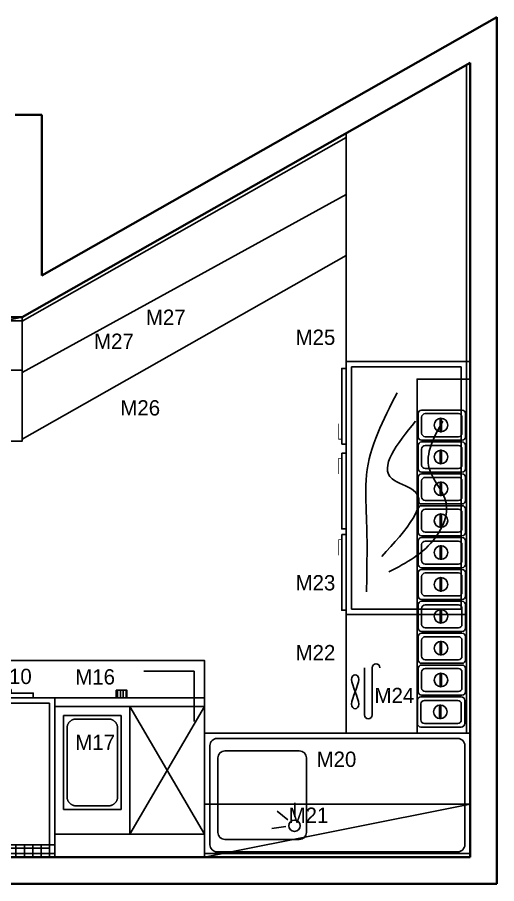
# Model space of a CAD drawing. Header units: millimetres. Extents: x 76080 to 78758, y -23662 to -22243.
# Drawn here: x 77062.2 to 77333, y -23460.6 to -22971.2 of the extents above; entities that cross this region are included whole.
import ezdxf
from ezdxf.enums import TextEntityAlignment as Align

# ---------------------------------------------------------------- set-up
doc = ezdxf.new("R2010")
doc.units = ezdxf.units.MM
doc.linetypes.add('Dashed', pattern=[564.444447, 282.222223, -282.222223])
for name, color, linetype in [('002 Çizgi', 7, 'Continuous'), ('MEVCUT', 1, 'Continuous'), ('S2000-002 Çizgi', 7, 'Continuous')]:
    doc.layers.add(name, color=color, linetype=linetype)
doc.layers.add('d duvar', color=175, linetype='Continuous', lineweight=40)
doc.layers.add('d olcu ic mimari', color=251, linetype='Continuous', lineweight=13)
doc.styles.add('TAKSİM', font='GOTHIC.TTF', dxfattribs={"height": 20})

# ---------------------------------------------------------------- blocks, each defined once
blk = doc.blocks.new('A$C6B106424')
at = {"layer": 'S2000-002 Çizgi'}
h = blk.add_hatch(dxfattribs=at)
h.set_pattern_fill('LINE', color=256, scale=0.5, angle=90, style=0)
h.set_pattern_definition([(90, (-1215.703, -3768.8105), (-1.5875, 1e-16), [])])
h.paths.add_polyline_path([(50.06, 4.26), (43.91, 4.26), (43.91, 0), (50.06, 0)])
for p, q in [((0, 9.26), (42.35, 81.36)), ((0, 81.36), (42.2, 9.26)), ((42.2, 81.36), (42.2, 9.26)), ((0, 9.26), (84.7, 9.26))]:
    blk.add_line(p, q, dxfattribs=at)
for points in [[(0, 4.26), (84.7, 4.26), (84.7, 81.36), (0, 81.36)], [(50.06, 0), (43.91, 0), (43.91, 4.26), (50.06, 4.26)]]:
    blk.add_lwpolyline(points, close=True, dxfattribs=at)
at = {"layer": 'S2000-002 Çizgi', "linetype": 'Dashed'}
blk.add_lwpolyline([(47.2, 67.26), (47.2, 14.26), (79.7, 14.26), (79.7, 67.26)], close=True, dxfattribs=at)
blk.add_lwpolyline([(49.2, 60.26), (49.2, 21.26, 0.414214), (54.2, 16.26), (72.7, 16.26, 0.414214), (77.7, 21.26), (77.7, 60.26, 0.414214), (72.7, 65.26), (54.2, 65.26, 0.414214)], format="xyb", close=True, dxfattribs=at)
blk = doc.blocks.new('A$C6D0302BB')
at = {"layer": 'S2000-002 Çizgi'}
h = blk.add_hatch(dxfattribs=at)
h.set_pattern_fill('ANSI31', color=256, scale=1.5, angle=45, style=0)
h.set_pattern_definition([(90, (-3928.432, -4945.862), (-4.7625, 9e-16), [])])
h.paths.add_polyline_path([(40, 83), (40, 90), (0, 90), (0, 83)])
for points in [[(0, 0), (40, 0), (40, 90), (0, 90)], [(0, 90), (40, 90), (40, 83), (0, 83)]]:
    blk.add_lwpolyline(points, close=True, dxfattribs=at)
blk = doc.blocks.new('A$C047531DD')
at = {"layer": 'S2000-002 Çizgi'}
blk.add_line((0, 2), (210, 2), dxfattribs=at)
for points in [[(66.29, 92.64), (81.23, 92.64), (81.23, 94.6), (66.29, 94.6)], [(117.47, 92.64), (132.41, 92.64), (132.41, 94.6), (117.47, 94.6)], [(170.44, 92.64), (185.38, 92.64), (185.38, 94.6), (170.44, 94.6)], [(0, 90), (0, 0), (210, 0), (210, 90)], [(54.16, 92.64), (93.76, 92.64), (93.76, 90), (54.16, 90)], [(105.33, 92.64), (144.93, 92.64), (144.93, 90), (105.33, 90)], [(158.31, 92.64), (197.91, 92.64), (197.91, 90), (158.31, 90)]]:
    blk.add_lwpolyline(points, close=True, dxfattribs=at)
at = {"layer": 'S2000-002 Çizgi', "linetype": 'Dashed'}
blk.add_lwpolyline([(45, 2), (45, 90)], dxfattribs=at)
at = {"layer": 'S2000-002 Çizgi', "linetype": 'Dashed', "ltscale": 0.1}
blk.add_lwpolyline([(16.44, 86.97), (17.9, 86.8), (19.6, 86.35), (21.46, 85.71), (23.41, 84.97), (25.36, 84.24), (27.22, 83.6), (28.93, 83.14), (30.38, 82.97), (31.53, 83.14), (32.34, 83.6), (32.83, 84.24), (33, 84.97), (32.83, 85.71), (32.34, 86.35), (31.53, 86.8), (30.38, 86.97), (28.93, 86.8), (27.22, 86.35), (25.36, 85.71), (23.41, 84.97), (21.46, 84.24), (19.6, 83.6), (17.9, 83.14), (16.44, 82.97), (15.3, 83.14), (14.48, 83.6), (13.99, 84.24), (13.83, 84.97), (13.99, 85.71), (14.48, 86.35), (15.3, 86.8)], close=True, dxfattribs=at)
at = {"layer": 'S2000-002 Çizgi', "linetype": 'Dashed'}
blk.add_lwpolyline([(48, 5), (207, 5), (207, 87), (48, 87)], close=True, dxfattribs=at)
for points in [[(37, 79.66), (10.33, 79.66, 1), (10.33, 75.32)], [(10.33, 75.32), (37, 75.32, -1), (37, 70.97)]]:
    blk.add_lwpolyline(points, format="xyb", dxfattribs=at)
blk = doc.blocks.new('A$C01E77913')
at = {"layer": 'S2000-002 Çizgi'}
for points in [[(2, 26.8), (15, 26.8, -0.414214), (17, 24.8), (17, 2, -0.414214), (15, 0), (2, 0, -0.414214), (0, 2), (0, 24.8, -0.414214)], [(4, 24.8), (13, 24.8, -0.414214), (15, 22.8), (15, 4, -0.414214), (13, 2), (4, 2, -0.414214), (2, 4), (2, 22.8, -0.414214)]]:
    blk.add_lwpolyline(points, format="xyb", close=True, dxfattribs=at)
blk.add_lwpolyline([(4.71, 14.27), (12.21, 14.27), (12.21, 13.52), (4.71, 13.52)], close=True, dxfattribs=at)
blk.add_circle((8.46, 13.87), 3.82, dxfattribs=at)
blk = doc.blocks.new('A$C76180971')
at = {"layer": '002 Çizgi', "color": 7}
blk.add_line((28, 0.01), (28, 200.01), dxfattribs=at)
at = {"layer": 'S2000-002 Çizgi'}
blk.add_lwpolyline([(30, 200), (30, 0), (0, 0), (0, 200)], close=True, dxfattribs=at)
at = {"layer": '002 Çizgi', "color": 7, "xscale": -1, "rotation": 90}
for p in [(27.4, 182.5), (27.4, 164.5), (27.4, 146.5), (27.4, 128.5), (27.4, 110.5), (27.4, 92.5), (27.4, 74.5), (27.4, 56.5), (27.4, 38.5), (27, 20.5)]:
    blk.add_blockref('A$C01E77913', p, dxfattribs=at)
blk = doc.blocks.new('A$C68B87902')
at = {"layer": '002 Çizgi', "color": 7}
for points in [[(1.87, 163.25), (1.87, 206), (4.43, 206), (4.43, 163.25)], [(4.43, 0), (74.43, 0), (74.43, 210), (4.43, 210)], [(72.43, 0), (74.43, 0), (74.43, 210), (72.43, 210)], [(1.87, 158.13), (1.87, 115.38), (4.43, 115.38), (4.43, 158.13)], [(1.87, 112.15), (1.87, 69.4), (4.43, 69.4), (4.43, 112.15)], [(7.46, 16.44), (7.63, 17.9), (8.08, 19.6), (8.72, 21.46), (9.46, 23.41), (10.19, 25.36), (10.84, 27.22), (11.29, 28.93), (11.46, 30.38), (11.29, 31.53), (10.84, 32.34), (10.19, 32.83), (9.46, 33), (8.72, 32.83), (8.08, 32.34), (7.63, 31.53), (7.46, 30.38), (7.63, 28.93), (8.08, 27.22), (8.72, 25.36), (9.46, 23.41), (10.19, 21.46), (10.84, 19.6), (11.29, 17.9), (11.46, 16.44), (11.29, 15.3), (10.84, 14.48), (10.19, 13.99), (9.46, 13.83), (8.72, 13.99), (8.08, 14.48), (7.63, 15.3)]]:
    blk.add_lwpolyline(points, close=True, dxfattribs=at)
at = {"layer": '002 Çizgi', "color": 7, "linetype": 'Dashed'}
blk.add_lwpolyline([(69.43, 70), (69.43, 207), (7.43, 207), (7.43, 70)], close=True, dxfattribs=at)
at = {"layer": '002 Çizgi', "color": 7, "const_width": 0.427}
for points in [[(1.87, 166.06), (0.21, 166.06), (0.21, 173.13), (0.21, 174.93)], [(1.87, 155.31), (0.21, 155.31), (0.21, 148.25), (0.21, 146.44)], [(1.87, 109.34), (0.21, 109.34), (0.21, 102.27), (0.21, 100.47)]]:
    blk.add_lwpolyline(points, dxfattribs=at)
at = {"layer": '002 Çizgi', "color": 7}
blk.add_lwpolyline([(72.43, 67), (4.43, 67)], dxfattribs=at)
for points in [[(19.11, 10.33), (19.11, 37, -1), (23.46, 37)], [(14.77, 37), (14.77, 10.33, 1), (19.11, 10.33)]]:
    blk.add_lwpolyline(points, format="xyb", dxfattribs=at)
at = {"layer": 'S2000-002 Çizgi'}
for points in [[(33.13, 192.16), (15.88, 145.94), (15.88, 121.92), (15.88, 79.78)], [(43.56, 176.3), (30.4, 143.67), (42.2, 137.33), (24.5, 99.71)], [(28.59, 91.1), (54.9, 110.59), (60.8, 130.08), (51.27, 149.56), (58.99, 176.3)]]:
    blk.add_spline(points, degree=3, dxfattribs=at)

msp = doc.modelspace()

# ---------------------------------------------------------------- linework, layer by layer
at = {"layer": 'd duvar'}
for p, q in [((77076.04, -23117.08), (77333, -22971.21)), ((77333, -22971.21), (77333, -23460.59)), ((77065, -23140.59), (77318, -22996.97)), ((77318, -22996.97), (77318, -23445.59)), ((77061.04, -23026.35), (77076.04, -23026.35)), ((77076.04, -23117.08), (77076.04, -23026.35)), ((76365, -23140.59), (77065, -23140.59)), ((76618, -23445.59), (77318, -23445.59)), ((76618.24, -23460.59), (77333, -23460.59))]:
    msp.add_line(p, q, dxfattribs=at)
at = {"layer": 'MEVCUT'}
msp.add_lwpolyline([(76838, -23445.59), (77168, -23445.59), (77168, -23334.59), (76838, -23334.59)], close=True, dxfattribs=at)
msp.add_lwpolyline([(77162, -23368.96), (77162, -23340.59), (77133.63, -23340.59)], dxfattribs=at)
at = {"layer": 'S2000-002 Çizgi'}
for p, q in [((76917, -23170.59), (77065, -23140.59)), ((77318, -23415.59), (77168, -23445.59)), ((77218.98, -23422.88), (77218.98, -23414.99)), ((77215.07, -23424.54), (77208.97, -23419.54)), ((77213.84, -23428.35), (77206.03, -23429.47))]:
    msp.add_line(p, q, dxfattribs=at)
for points in [[(77248, -23165.58), (77248, -23036.71), (77318, -22996.97), (77318, -23165.58)], [(77316, -23165.58), (77316, -22998.11), (77318, -22996.97), (77318, -23165.58)], [(77248, -23105.7), (77248, -23036.71), (77065, -23140.59), (77065, -23209.58)], [(77065, -23171.82), (77248, -23071.21), (77248, -23036.71), (77065, -23140.59)], [(76917, -23210.59), (77065, -23210.59), (77065, -23140.59), (76917, -23140.59)], [(76917, -23142.59), (77065, -23142.59), (77065, -23140.59), (76917, -23140.59)], [(76917, -23140.59), (77065, -23140.59), (77065, -23170.59), (76917, -23170.59)], [(77168, -23375.59), (77318, -23375.59), (77318, -23445.59), (77168, -23445.59)], [(77168, -23445.59), (77318, -23445.59), (77318, -23415.59), (77168, -23415.59)], [(77168, -23443.59), (77318, -23443.59), (77318, -23445.59), (77168, -23445.59)]]:
    msp.add_lwpolyline(points, close=True, dxfattribs=at)
msp.add_lwpolyline([(77248, -23039.01), (77065, -23142.89)], dxfattribs=at)
for points in [[(77175, -23378.59), (77311, -23378.59, -0.414214), (77315, -23382.59), (77315, -23438.59, -0.414214), (77311, -23442.59), (77175, -23442.59, -0.414214), (77171, -23438.59), (77171, -23382.59, -0.414214)], [(77221.5, -23385.59), (77179.5, -23385.59, 0.414214), (77175.5, -23389.59), (77175.5, -23431.59, 0.414214), (77179.5, -23435.59), (77221.5, -23435.59, 0.414214), (77225.5, -23431.59), (77225.5, -23389.59, 0.414214)]]:
    msp.add_lwpolyline(points, format="xyb", close=True, dxfattribs=at)
msp.add_circle((77218.78, -23427.85), 3.19, dxfattribs=at)

# ---------------------------------------------------------------- block references
at = {"layer": 'd olcu ic mimari'}
for name, p in [('A$C68B87902', (77243.57, -23375.58)), ('A$C76180971', (77288, -23375.59)), ('A$C047531DD', (76873.3, -23445.59))]:
    msp.add_blockref(name, p, dxfattribs=at)
at = {"layer": 'S2000-002 Çizgi', "rotation": 180}
for name, p in [('A$C6B106424', (77168, -23351.34)), ('A$C6D0302BB', (77083.3, -23355.59))]:
    msp.add_blockref(name, p, dxfattribs=at)

# ---------------------------------------------------------------- texts
at = {"style": 'TAKSİM'}
for s, p in [('M27', (77146.02, -23144.95)), ('M25', (77230.59, -23156.24)), ('M27', (77116.77, -23158.51)), ('M26', (77131.6, -23196.12)), ('M23', (77230.59, -23294.93)), ('M22', (77230.59, -23334.41)), ('M10', (77059.08, -23347.82)), ('M16', (77106.11, -23348.09)), ('M24', (77275.2, -23358.61)), ('M17', (77106.11, -23385.14)), ('M20', (77242.47, -23394.63)), ('M21', (77226.64, -23426.26))]:
    msp.add_text(s, height=8.64, dxfattribs=at).set_placement(p, align=Align.CENTER)

doc.saveas('drawing.dxf')
